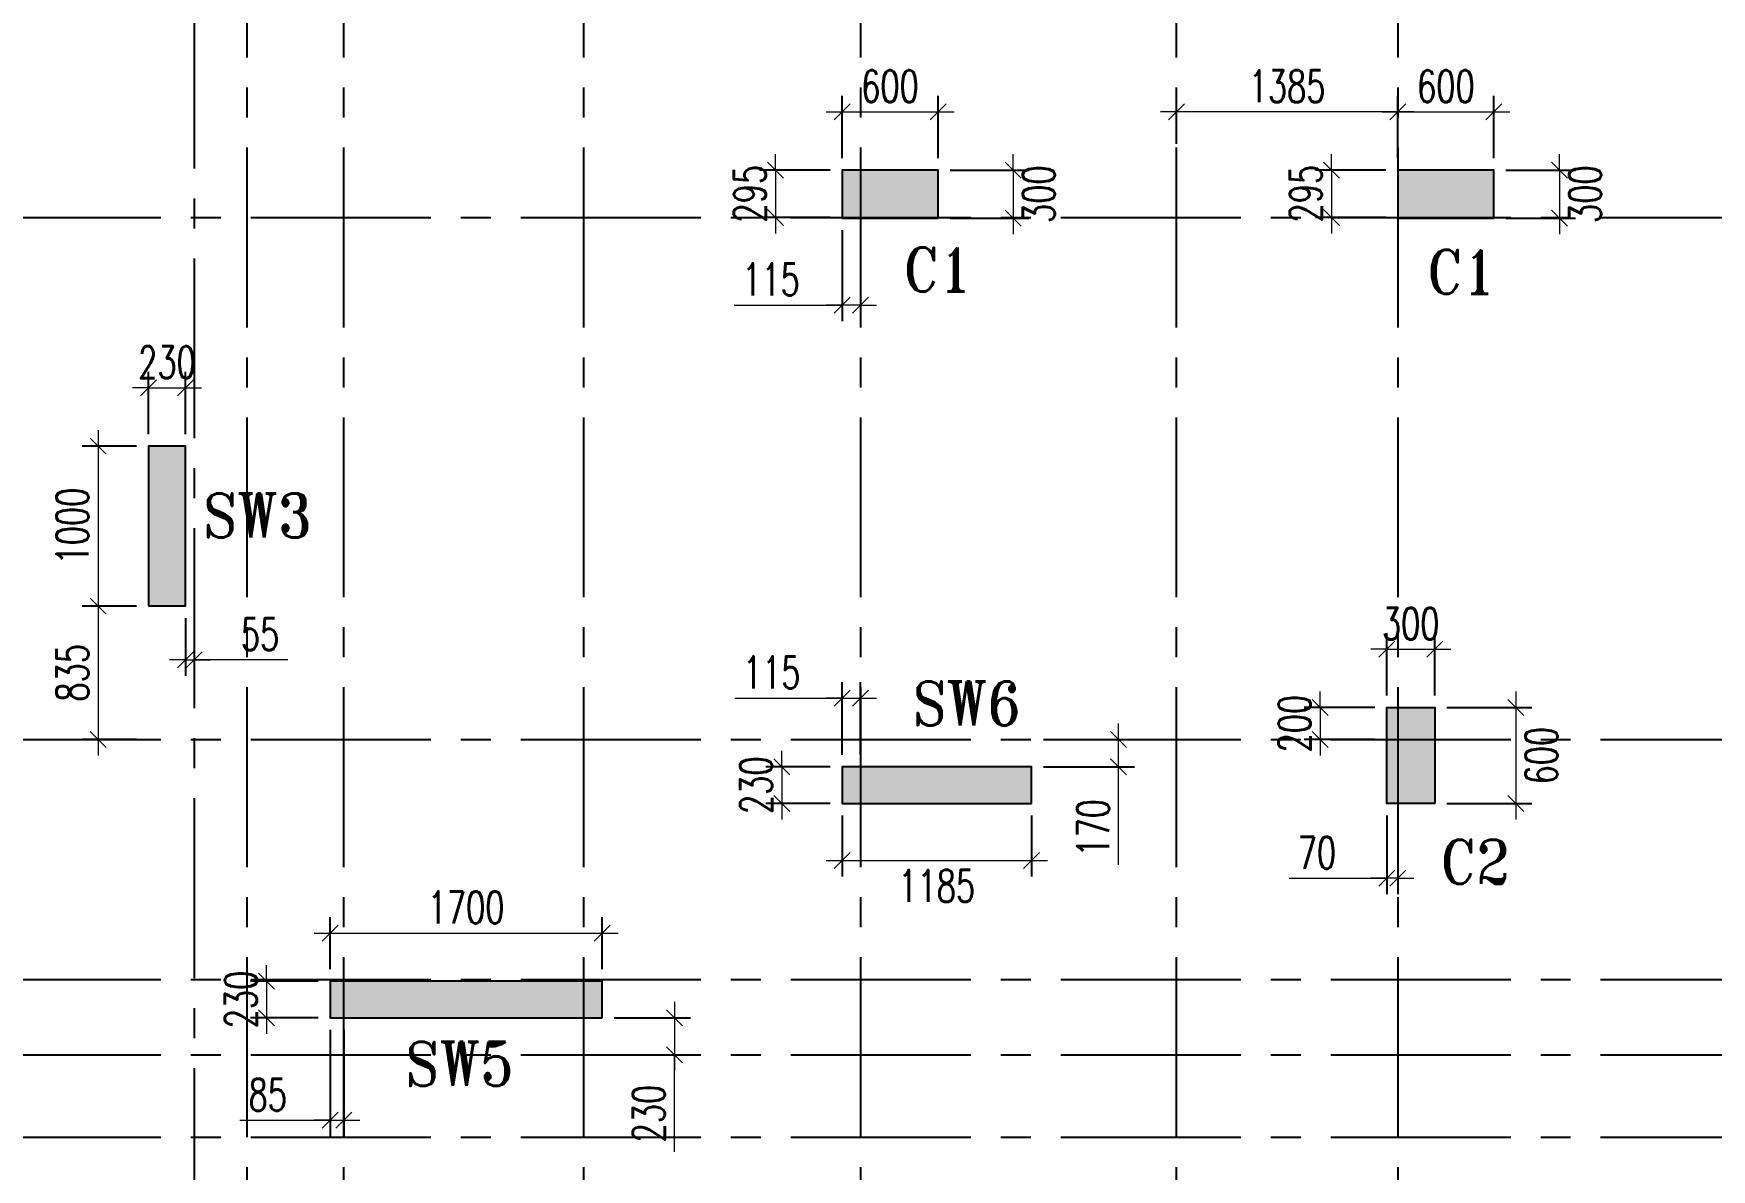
# Model space of a CAD drawing. Header units: millimetres. Extents: x 1363246 to 1691641, y -112430 to 78417.
# Drawn here: x 1382772 to 1393261, y -14061 to -6960 of the extents above; entities that cross this region are included whole.
import ezdxf

# ---------------------------------------------------------------- set-up
doc = ezdxf.new("R2010")
doc.units = ezdxf.units.MM
doc.header["$LTSCALE"] = 500
doc.header["$MEASUREMENT"] = 0
doc.header["$PDMODE"] = 34
for name, pattern in [('CONTINOUS', [0]), ('DASHDOT', [1, 0.5, -0.25, 0, -0.25]), ('Site$0$CENTER2', [1.125, 0.75, -0.125, 0.125, -0.125])]:
    doc.linetypes.add(name, pattern=pattern)
doc.layers.get('Defpoints').update_dxf_attribs({"lineweight": 0})
for name, color, linetype, lineweight in [('COL. NO.', 1, 'DASHDOT', 15), ('CUT OUT', 1, 'Continuous', 13), ('dim-M', 1, 'Continuous', 15), ('TOWER COL HATCH', 253, 'Continuous', 20)]:
    doc.layers.add(name, color=color, linetype=linetype, lineweight=lineweight)
for name, color, linetype in [('GLASS', 5, 'Continuous'), ('GRID', 7, 'Continuous'), ('TOWER AREA COLUMN.', 6, 'Continuous')]:
    doc.layers.add(name, color=color, linetype=linetype)
doc.styles.add('2MM', font='romans.shx', dxfattribs={"width": 0.7})
doc.styles.add('ROMANT', font='romant__.ttf', dxfattribs={"width": 0.9, "height": 600})
doc.dimstyles.new('RAJESH', dxfattribs={"dimtxt": 200, "dimasz": 180, "dimexe": 100, "dimexo": 250, "dimgap": 50, "dimtad": 2, "dimdec": 0, "dimzin": 1, "dimdsep": 46, "dimtxsty": '2MM', "dimblk": 'OBLIQUE', "dimcen": 0, "dimdle": 100, "dimclrd": 1, "dimclre": 1, "dimclrt": 3, "dimadec": 0, "dimazin": 0, "dimtfac": 1, "dimtdec": 0, "dimtix": 1, "dimtmove": 2, "dimatfit": 3, "dimfxl": 0, "dimtolj": 1, "dimlwd": -1, "dimarcsym": 0})

# ---------------------------------------------------------------- blocks, each defined once
blk = doc.blocks.new('EEE')
at = {"layer": 'GRID', "color": 16, "linetype": 'Site$0$CENTER2', "ltscale": 3}
for points in [[(1383253.9, 258923.2), (1383775.6, 258229.8), (1383775.6, 223711.9)], [(1384105.6, 258923.2), (1384105.6, 223711.9)], [(1384710.6, 258923.2), (1384710.6, 223711.9)], [(1386210.6, 258923.2), (1386210.6, 223711.9)], [(1387940.6, 258923.2), (1387940.6, 223711.9)], [(1389915.6, 258923.2), (1389915.6, 223711.9)], [(1391300.6, 258923.2), (1391300.6, 223711.9)], [(1363880.9, 250048.6), (1442964.5, 250048.6)], [(1363880.9, 246783.6), (1442964.5, 246783.6)], [(1363880.9, 245284), (1442964.5, 245284)], [(1363880.9, 244813.8), (1442964.5, 244813.8)], [(1363880.9, 244299), (1442964.5, 244299)]]:
    blk.add_lwpolyline(points, dxfattribs=at)
blk = doc.blocks.new('3tgra')
at = {"layer": 'TOWER COL HATCH'}
h = blk.add_hatch(color=253, dxfattribs=at)
h.dxf.hatch_style = 1
h.paths.add_polyline_path([(1388426, 89502), (1388426, 89802), (1387826, 89802), (1387826, 89502)])
h = blk.add_hatch(color=253, dxfattribs=at)
h.dxf.hatch_style = 1
h.paths.add_polyline_path([(1391901, 89502), (1391901, 89802), (1391301, 89802), (1391301, 89502)])
h = blk.add_hatch(color=253, dxfattribs=at)
h.dxf.hatch_style = 1
h.paths.add_polyline_path([(1383491, 87077), (1383721, 87077), (1383721, 88077), (1383491, 88077)])
h = blk.add_hatch(color=253, dxfattribs=at)
h.dxf.hatch_style = 1
h.paths.add_polyline_path([(1391531, 85842), (1391231, 85842), (1391231, 86442), (1391531, 86442)])
h = blk.add_hatch(color=253, dxfattribs=at)
h.dxf.hatch_style = 1
h.paths.add_polyline_path([(1389011, 85842), (1389011, 86072), (1387826, 86072), (1387826, 85842)])
h = blk.add_hatch(color=253, dxfattribs=at)
h.dxf.hatch_style = 1
h.paths.add_polyline_path([(1386326, 84502), (1386326, 84732), (1384626, 84732), (1384626, 84502)])
at = {"layer": 'TOWER AREA COLUMN.', "color": 4}
for points in [[(1388426, 89502), (1388426, 89802), (1387826, 89802), (1387826, 89502)], [(1391901, 89502), (1391901, 89802), (1391301, 89802), (1391301, 89502)], [(1383491, 87077), (1383721, 87077), (1383721, 88077), (1383491, 88077)], [(1391531, 85842), (1391231, 85842), (1391231, 86442), (1391531, 86442)], [(1389011, 85842), (1389011, 86072), (1387826, 86072), (1387826, 85842)], [(1386326, 84502), (1386326, 84732), (1384626, 84732), (1384626, 84502)]]:
    blk.add_lwpolyline(points, close=True, dxfattribs=at)
blk = doc.blocks.new('_Oblique')
at = {"color": 0, "linetype": 'ByBlock', "lineweight": -2}
blk.add_line((-0.5, -0.5), (0.5, 0.5), dxfattribs=at)
blk = doc.blocks.new('*D511')
at = {"layer": 'Defpoints', "color": 0, "ltscale": 100, "transparency": 16777216}
for p in [(1391531, -10809), (1391231, -11174), (1391531, -11174)]:
    blk.add_point(p, dxfattribs=at)
at = {"layer": 'dim-M', "color": 1, "lineweight": -2, "ltscale": 100, "transparency": 16777216}
for p, q in [((1391231, -11099), (1391231, -10709)), ((1391531, -11099), (1391531, -10709))]:
    blk.add_line(p, q, dxfattribs=at)
at = {"layer": 'dim-M', "color": 1, "ltscale": 100, "transparency": 16777216}
for p, q in [((1391231, -10809), (1391131, -10809)), ((1391231, -10809), (1391531, -10809)), ((1391531, -10809), (1391631, -10809))]:
    blk.add_line(p, q, dxfattribs=at)
at = {"layer": 'dim-M', "color": 1, "ltscale": 100, "transparency": 16777216, "xscale": 100, "yscale": 100, "zscale": 100}
blk.add_blockref('_Oblique', (1391231, -10809), dxfattribs=at)
at = {"layer": 'dim-M', "color": 1, "ltscale": 100, "transparency": 16777216, "xscale": 100, "yscale": 100, "zscale": 100, "rotation": 180}
blk.add_blockref('_Oblique', (1391531, -10809), dxfattribs=at)
at = {"layer": 'dim-M', "color": 3, "ltscale": 100, "transparency": 16777216, "insert": (1391381, -10649), "char_height": 200, "attachment_point": 5, "style": '2MM'}
blk.add_mtext('\\A1;300', dxfattribs=at)
blk = doc.blocks.new('*D512')
at = {"layer": 'Defpoints', "color": 0, "ltscale": 100, "transparency": 16777216}
for p in [(1391531, -11174), (1391531, -11774), (1392038, -11774)]:
    blk.add_point(p, dxfattribs=at)
at = {"layer": 'dim-M', "color": 1, "ltscale": 100, "transparency": 16777216}
blk.add_line((1392038, -11074), (1392038, -11874), dxfattribs=at)
at = {"layer": 'dim-M', "color": 1, "lineweight": -2, "ltscale": 100, "transparency": 16777216}
for p, q in [((1391606, -11174), (1392138, -11174)), ((1391606, -11774), (1392138, -11774))]:
    blk.add_line(p, q, dxfattribs=at)
at = {"layer": 'dim-M', "color": 1, "ltscale": 100, "transparency": 16777216, "xscale": 100, "yscale": 100, "zscale": 100}
for p, rotation in [((1392038, -11174), 90), ((1392038, -11774), 270)]:
    blk.add_blockref('_Oblique', p, dxfattribs=dict(at, rotation=rotation))
at = {"layer": 'dim-M', "color": 3, "ltscale": 100, "transparency": 16777216, "insert": (1392198, -11474), "char_height": 200, "attachment_point": 5, "rotation": 90, "style": '2MM'}
blk.add_mtext('\\A1;600', dxfattribs=at)
blk = doc.blocks.new('*D513')
at = {"layer": 'Defpoints', "color": 0, "ltscale": 100, "transparency": 16777216}
for p in [(1391231, -11174), (1390815, -11374), (1391231, -11374)]:
    blk.add_point(p, dxfattribs=at)
at = {"layer": 'dim-M', "color": 1, "ltscale": 100, "transparency": 16777216}
for p, q in [((1390815, -11174), (1390815, -11074)), ((1390815, -11174), (1390815, -11374)), ((1390815, -11374), (1390815, -11474))]:
    blk.add_line(p, q, dxfattribs=at)
at = {"layer": 'dim-M', "color": 1, "lineweight": -2, "ltscale": 100, "transparency": 16777216}
for p, q in [((1391156, -11174), (1390715, -11174)), ((1391156, -11374), (1390715, -11374))]:
    blk.add_line(p, q, dxfattribs=at)
at = {"layer": 'dim-M', "color": 1, "ltscale": 100, "transparency": 16777216, "xscale": 100, "yscale": 100, "zscale": 100}
for p, rotation in [((1390815, -11174), 270), ((1390815, -11374), 90)]:
    blk.add_blockref('_Oblique', p, dxfattribs=dict(at, rotation=rotation))
at = {"layer": 'dim-M', "color": 3, "ltscale": 100, "transparency": 16777216, "insert": (1390655, -11274), "char_height": 200, "attachment_point": 5, "rotation": 90, "style": '2MM'}
blk.add_mtext('\\A1;200', dxfattribs=at)
blk = doc.blocks.new('*D514')
at = {"layer": 'Defpoints', "color": 0, "ltscale": 100, "transparency": 16777216}
for p in [(1391231, -11774), (1391301, -11774), (1391231, -12241)]:
    blk.add_point(p, dxfattribs=at)
at = {"layer": 'dim-M', "color": 1, "lineweight": -2, "ltscale": 100, "transparency": 16777216}
for p, q in [((1391231, -11849), (1391231, -12341)), ((1391301, -11849), (1391301, -12341))]:
    blk.add_line(p, q, dxfattribs=at)
at = {"layer": 'dim-M', "color": 1, "ltscale": 100, "transparency": 16777216}
for p, q in [((1390622, -12241), (1391231, -12241)), ((1391231, -12241), (1391131, -12241)), ((1391301, -12241), (1391231, -12241)), ((1391301, -12241), (1391231, -12241)), ((1391301, -12241), (1391401, -12241))]:
    blk.add_line(p, q, dxfattribs=at)
at = {"layer": 'dim-M', "color": 1, "ltscale": 100, "transparency": 16777216, "xscale": 100, "yscale": 100, "zscale": 100}
blk.add_blockref('_Oblique', (1391231, -12241), dxfattribs=at)
at = {"layer": 'dim-M', "color": 1, "ltscale": 100, "transparency": 16777216, "xscale": 100, "yscale": 100, "zscale": 100, "rotation": 180}
blk.add_blockref('_Oblique', (1391301, -12241), dxfattribs=at)
at = {"layer": 'dim-M', "color": 3, "ltscale": 100, "transparency": 16777216, "insert": (1390795, -12081), "char_height": 200, "attachment_point": 5, "style": '2MM'}
blk.add_mtext('\\A1;70', dxfattribs=at)
blk = doc.blocks.new('*D423')
at = {"layer": 'Defpoints', "color": 0, "ltscale": 100, "transparency": 16777216}
for p in [(1388426, -7449), (1387826, -7814), (1388426, -7814)]:
    blk.add_point(p, dxfattribs=at)
at = {"layer": 'dim-M', "color": 1, "lineweight": -2, "ltscale": 100, "transparency": 16777216}
for p, q in [((1387826, -7739), (1387826, -7349)), ((1388426, -7739), (1388426, -7349))]:
    blk.add_line(p, q, dxfattribs=at)
at = {"layer": 'dim-M', "color": 1, "ltscale": 100, "transparency": 16777216}
blk.add_line((1387726, -7449), (1388526, -7449), dxfattribs=at)
at = {"layer": 'dim-M', "color": 1, "ltscale": 100, "transparency": 16777216, "xscale": 100, "yscale": 100, "zscale": 100, "rotation": 180}
blk.add_blockref('_Oblique', (1387826, -7449), dxfattribs=at)
at = {"layer": 'dim-M', "color": 1, "ltscale": 100, "transparency": 16777216, "xscale": 100, "yscale": 100, "zscale": 100}
blk.add_blockref('_Oblique', (1388426, -7449), dxfattribs=at)
at = {"layer": 'dim-M', "color": 3, "ltscale": 100, "transparency": 16777216, "insert": (1388126, -7289), "char_height": 200, "attachment_point": 5, "style": '2MM'}
blk.add_mtext('\\A1;600', dxfattribs=at)
blk = doc.blocks.new('*D424')
at = {"layer": 'Defpoints', "color": 0, "ltscale": 100, "transparency": 16777216}
for p in [(1388426, -7814), (1388426, -8114), (1388896, -8114)]:
    blk.add_point(p, dxfattribs=at)
at = {"layer": 'dim-M', "color": 1, "ltscale": 100, "transparency": 16777216}
for p, q in [((1388896, -7814), (1388896, -7714)), ((1388896, -7814), (1388896, -8114)), ((1388896, -8114), (1388896, -8214))]:
    blk.add_line(p, q, dxfattribs=at)
at = {"layer": 'dim-M', "color": 1, "lineweight": -2, "ltscale": 100, "transparency": 16777216}
for p, q in [((1388501, -7814), (1388996, -7814)), ((1388501, -8114), (1388996, -8114))]:
    blk.add_line(p, q, dxfattribs=at)
at = {"layer": 'dim-M', "color": 1, "ltscale": 100, "transparency": 16777216, "xscale": 100, "yscale": 100, "zscale": 100}
for p, rotation in [((1388896, -7814), 270), ((1388896, -8114), 90)]:
    blk.add_blockref('_Oblique', p, dxfattribs=dict(at, rotation=rotation))
at = {"layer": 'dim-M', "color": 3, "ltscale": 100, "transparency": 16777216, "insert": (1389056, -7964), "char_height": 200, "attachment_point": 5, "rotation": 90, "style": '2MM'}
blk.add_mtext('\\A1;300', dxfattribs=at)
blk = doc.blocks.new('*D425')
at = {"layer": 'Defpoints', "color": 0, "ltscale": 100, "transparency": 16777216}
for p in [(1387826, -7814), (1387410, -8109), (1387826, -8109)]:
    blk.add_point(p, dxfattribs=at)
at = {"layer": 'dim-M', "color": 1, "ltscale": 100, "transparency": 16777216}
for p, q in [((1387410, -7814), (1387410, -7714)), ((1387410, -7814), (1387410, -8109)), ((1387410, -8109), (1387410, -8209))]:
    blk.add_line(p, q, dxfattribs=at)
at = {"layer": 'dim-M', "color": 1, "lineweight": -2, "ltscale": 100, "transparency": 16777216}
for p, q in [((1387751, -7814), (1387310, -7814)), ((1387751, -8109), (1387310, -8109))]:
    blk.add_line(p, q, dxfattribs=at)
at = {"layer": 'dim-M', "color": 1, "ltscale": 100, "transparency": 16777216, "xscale": 100, "yscale": 100, "zscale": 100}
for p, rotation in [((1387410, -7814), 270), ((1387410, -8109), 90)]:
    blk.add_blockref('_Oblique', p, dxfattribs=dict(at, rotation=rotation))
at = {"layer": 'dim-M', "color": 3, "ltscale": 100, "transparency": 16777216, "insert": (1387250, -7961), "char_height": 200, "attachment_point": 5, "rotation": 90, "style": '2MM'}
blk.add_mtext('\\A1;295', dxfattribs=at)
blk = doc.blocks.new('*D426')
at = {"layer": 'Defpoints', "color": 0, "ltscale": 100, "transparency": 16777216}
for p in [(1387826, -8114), (1387941, -8114), (1387826, -8657)]:
    blk.add_point(p, dxfattribs=at)
at = {"layer": 'dim-M', "color": 1, "lineweight": -2, "ltscale": 100, "transparency": 16777216}
for p, q in [((1387826, -8189), (1387826, -8757)), ((1387941, -8189), (1387941, -8757))]:
    blk.add_line(p, q, dxfattribs=at)
at = {"layer": 'dim-M', "color": 1, "ltscale": 100, "transparency": 16777216}
for p, q in [((1387152, -8657), (1387826, -8657)), ((1387826, -8657), (1387726, -8657)), ((1387941, -8657), (1387826, -8657)), ((1387941, -8657), (1387826, -8657)), ((1387941, -8657), (1388041, -8657))]:
    blk.add_line(p, q, dxfattribs=at)
at = {"layer": 'dim-M', "color": 1, "ltscale": 100, "transparency": 16777216, "xscale": 100, "yscale": 100, "zscale": 100}
blk.add_blockref('_Oblique', (1387826, -8657), dxfattribs=at)
at = {"layer": 'dim-M', "color": 1, "ltscale": 100, "transparency": 16777216, "xscale": 100, "yscale": 100, "zscale": 100, "rotation": 180}
blk.add_blockref('_Oblique', (1387941, -8657), dxfattribs=at)
at = {"layer": 'dim-M', "color": 3, "ltscale": 100, "transparency": 16777216, "insert": (1387382, -8497), "char_height": 200, "attachment_point": 5, "style": '2MM'}
blk.add_mtext('\\A1;115', dxfattribs=at)
blk = doc.blocks.new('*D427')
at = {"layer": 'Defpoints', "color": 0, "ltscale": 100, "transparency": 16777216}
for p in [(1391901, -7449), (1391301, -7814), (1391901, -7814)]:
    blk.add_point(p, dxfattribs=at)
at = {"layer": 'dim-M', "color": 1, "lineweight": -2, "ltscale": 100, "transparency": 16777216}
for p, q in [((1391301, -7739), (1391301, -7349)), ((1391901, -7739), (1391901, -7349))]:
    blk.add_line(p, q, dxfattribs=at)
at = {"layer": 'dim-M', "color": 1, "ltscale": 100, "transparency": 16777216}
blk.add_line((1391201, -7449), (1392001, -7449), dxfattribs=at)
at = {"layer": 'dim-M', "color": 1, "ltscale": 100, "transparency": 16777216, "xscale": 100, "yscale": 100, "zscale": 100, "rotation": 180}
blk.add_blockref('_Oblique', (1391301, -7449), dxfattribs=at)
at = {"layer": 'dim-M', "color": 1, "ltscale": 100, "transparency": 16777216, "xscale": 100, "yscale": 100, "zscale": 100}
blk.add_blockref('_Oblique', (1391901, -7449), dxfattribs=at)
at = {"layer": 'dim-M', "color": 3, "ltscale": 100, "transparency": 16777216, "insert": (1391601, -7289), "char_height": 200, "attachment_point": 5, "style": '2MM'}
blk.add_mtext('\\A1;600', dxfattribs=at)
blk = doc.blocks.new('*D428')
at = {"layer": 'Defpoints', "color": 0, "ltscale": 100, "transparency": 16777216}
for p in [(1391901, -7814), (1391901, -8114), (1392311, -8114)]:
    blk.add_point(p, dxfattribs=at)
at = {"layer": 'dim-M', "color": 1, "ltscale": 100, "transparency": 16777216}
for p, q in [((1392311, -7814), (1392311, -7714)), ((1392311, -7814), (1392311, -8114)), ((1392311, -8114), (1392311, -8214))]:
    blk.add_line(p, q, dxfattribs=at)
at = {"layer": 'dim-M', "color": 1, "lineweight": -2, "ltscale": 100, "transparency": 16777216}
for p, q in [((1391976, -7814), (1392411, -7814)), ((1391976, -8114), (1392411, -8114))]:
    blk.add_line(p, q, dxfattribs=at)
at = {"layer": 'dim-M', "color": 1, "ltscale": 100, "transparency": 16777216, "xscale": 100, "yscale": 100, "zscale": 100}
for p, rotation in [((1392311, -7814), 270), ((1392311, -8114), 90)]:
    blk.add_blockref('_Oblique', p, dxfattribs=dict(at, rotation=rotation))
at = {"layer": 'dim-M', "color": 3, "ltscale": 100, "transparency": 16777216, "insert": (1392471, -7964), "char_height": 200, "attachment_point": 5, "rotation": 90, "style": '2MM'}
blk.add_mtext('\\A1;300', dxfattribs=at)
blk = doc.blocks.new('*D429')
at = {"layer": 'Defpoints', "color": 0, "ltscale": 100, "transparency": 16777216}
for p in [(1391301, -7814), (1390885, -8109), (1391301, -8109)]:
    blk.add_point(p, dxfattribs=at)
at = {"layer": 'dim-M', "color": 1, "ltscale": 100, "transparency": 16777216}
for p, q in [((1390885, -7814), (1390885, -7714)), ((1390885, -7814), (1390885, -8109)), ((1390885, -8109), (1390885, -8209))]:
    blk.add_line(p, q, dxfattribs=at)
at = {"layer": 'dim-M', "color": 1, "lineweight": -2, "ltscale": 100, "transparency": 16777216}
for p, q in [((1391226, -7814), (1390785, -7814)), ((1391226, -8109), (1390785, -8109))]:
    blk.add_line(p, q, dxfattribs=at)
at = {"layer": 'dim-M', "color": 1, "ltscale": 100, "transparency": 16777216, "xscale": 100, "yscale": 100, "zscale": 100}
for p, rotation in [((1390885, -7814), 270), ((1390885, -8109), 90)]:
    blk.add_blockref('_Oblique', p, dxfattribs=dict(at, rotation=rotation))
at = {"layer": 'dim-M', "color": 3, "ltscale": 100, "transparency": 16777216, "insert": (1390725, -7961), "char_height": 200, "attachment_point": 5, "rotation": 90, "style": '2MM'}
blk.add_mtext('\\A1;295', dxfattribs=at)
blk = doc.blocks.new('*D430')
at = {"layer": 'Defpoints', "color": 0, "ltscale": 100, "transparency": 16777216}
for p in [(1389916, -7449), (1389916, -7724), (1391301, -7814)]:
    blk.add_point(p, dxfattribs=at)
at = {"layer": 'dim-M', "color": 1, "lineweight": -2, "ltscale": 100, "transparency": 16777216}
for p, q in [((1389916, -7649), (1389916, -7349)), ((1391301, -7739), (1391301, -7349))]:
    blk.add_line(p, q, dxfattribs=at)
at = {"layer": 'dim-M', "color": 1, "ltscale": 100, "transparency": 16777216}
blk.add_line((1391401, -7449), (1389816, -7449), dxfattribs=at)
at = {"layer": 'dim-M', "color": 1, "ltscale": 100, "transparency": 16777216, "xscale": 100, "yscale": 100, "zscale": 100, "rotation": 180}
blk.add_blockref('_Oblique', (1389916, -7449), dxfattribs=at)
at = {"layer": 'dim-M', "color": 1, "ltscale": 100, "transparency": 16777216, "xscale": 100, "yscale": 100, "zscale": 100}
blk.add_blockref('_Oblique', (1391301, -7449), dxfattribs=at)
at = {"layer": 'dim-M', "color": 3, "ltscale": 100, "transparency": 16777216, "insert": (1390608, -7289), "char_height": 200, "attachment_point": 5, "style": '2MM'}
blk.add_mtext('\\A1;1385', dxfattribs=at)
blk = doc.blocks.new('*D443')
at = {"layer": 'Defpoints', "color": 0, "ltscale": 100, "transparency": 16777216}
for p in [(1383721, -9175), (1383491, -9539), (1383721, -9539)]:
    blk.add_point(p, dxfattribs=at)
at = {"layer": 'dim-M', "color": 1, "lineweight": -2, "ltscale": 100, "transparency": 16777216}
for p, q in [((1383491, -9464), (1383491, -9075)), ((1383721, -9464), (1383721, -9075))]:
    blk.add_line(p, q, dxfattribs=at)
at = {"layer": 'dim-M', "color": 1, "ltscale": 100, "transparency": 16777216}
for p, q in [((1383491, -9175), (1383391, -9175)), ((1383491, -9175), (1383721, -9175)), ((1383721, -9175), (1383821, -9175))]:
    blk.add_line(p, q, dxfattribs=at)
at = {"layer": 'dim-M', "color": 1, "ltscale": 100, "transparency": 16777216, "xscale": 100, "yscale": 100, "zscale": 100}
blk.add_blockref('_Oblique', (1383491, -9175), dxfattribs=at)
at = {"layer": 'dim-M', "color": 1, "ltscale": 100, "transparency": 16777216, "xscale": 100, "yscale": 100, "zscale": 100, "rotation": 180}
blk.add_blockref('_Oblique', (1383721, -9175), dxfattribs=at)
at = {"layer": 'dim-M', "color": 3, "ltscale": 100, "transparency": 16777216, "insert": (1383606, -9015), "char_height": 200, "attachment_point": 5, "style": '2MM'}
blk.add_mtext('\\A1;230', dxfattribs=at)
blk = doc.blocks.new('*D444')
at = {"layer": 'Defpoints', "color": 0, "ltscale": 100, "transparency": 16777216}
for p in [(1383491, -9539), (1383175, -10539), (1383491, -10539)]:
    blk.add_point(p, dxfattribs=at)
at = {"layer": 'dim-M', "color": 1, "ltscale": 100, "transparency": 16777216}
blk.add_line((1383175, -9439), (1383175, -10639), dxfattribs=at)
at = {"layer": 'dim-M', "color": 1, "lineweight": -2, "ltscale": 100, "transparency": 16777216}
for p, q in [((1383416, -9539), (1383075, -9539)), ((1383416, -10539), (1383075, -10539))]:
    blk.add_line(p, q, dxfattribs=at)
at = {"layer": 'dim-M', "color": 1, "ltscale": 100, "transparency": 16777216, "xscale": 100, "yscale": 100, "zscale": 100}
for p, rotation in [((1383175, -9539), 90), ((1383175, -10539), 270)]:
    blk.add_blockref('_Oblique', p, dxfattribs=dict(at, rotation=rotation))
at = {"layer": 'dim-M', "color": 3, "ltscale": 100, "transparency": 16777216, "insert": (1383015, -10039), "char_height": 200, "attachment_point": 5, "rotation": 90, "style": '2MM'}
blk.add_mtext('\\A1;1000', dxfattribs=at)
blk = doc.blocks.new('*D445')
at = {"layer": 'Defpoints', "color": 0, "ltscale": 100, "transparency": 16777216}
for p in [(1383721, -10539), (1383776, -10539), (1383776, -10875)]:
    blk.add_point(p, dxfattribs=at)
at = {"layer": 'dim-M', "color": 1, "lineweight": -2, "ltscale": 100, "transparency": 16777216}
for p, q in [((1383721, -10614), (1383721, -10975)), ((1383776, -10614), (1383776, -10975))]:
    blk.add_line(p, q, dxfattribs=at)
at = {"layer": 'dim-M', "color": 1, "ltscale": 100, "transparency": 16777216}
for p, q in [((1383721, -10875), (1383621, -10875)), ((1383721, -10875), (1383776, -10875)), ((1383721, -10875), (1383776, -10875)), ((1383776, -10875), (1383876, -10875)), ((1384362, -10875), (1383776, -10875))]:
    blk.add_line(p, q, dxfattribs=at)
at = {"layer": 'dim-M', "color": 1, "ltscale": 100, "transparency": 16777216, "xscale": 100, "yscale": 100, "zscale": 100}
blk.add_blockref('_Oblique', (1383721, -10875), dxfattribs=at)
at = {"layer": 'dim-M', "color": 1, "ltscale": 100, "transparency": 16777216, "xscale": 100, "yscale": 100, "zscale": 100, "rotation": 180}
blk.add_blockref('_Oblique', (1383776, -10875), dxfattribs=at)
at = {"layer": 'dim-M', "color": 3, "ltscale": 100, "transparency": 16777216, "insert": (1384188, -10715), "char_height": 200, "attachment_point": 5, "style": '2MM'}
blk.add_mtext('\\A1;55', dxfattribs=at)
blk = doc.blocks.new('*D446')
at = {"layer": 'Defpoints', "color": 0, "ltscale": 100, "transparency": 16777216}
for p in [(1383491, -10539), (1383175, -11374), (1383491, -11374)]:
    blk.add_point(p, dxfattribs=at)
at = {"layer": 'dim-M', "color": 1, "ltscale": 100, "transparency": 16777216}
blk.add_line((1383175, -10439), (1383175, -11474), dxfattribs=at)
at = {"layer": 'dim-M', "color": 1, "lineweight": -2, "ltscale": 100, "transparency": 16777216}
for p, q in [((1383416, -10539), (1383075, -10539)), ((1383416, -11374), (1383075, -11374))]:
    blk.add_line(p, q, dxfattribs=at)
at = {"layer": 'dim-M', "color": 1, "ltscale": 100, "transparency": 16777216, "xscale": 100, "yscale": 100, "zscale": 100}
for p, rotation in [((1383175, -10539), 90), ((1383175, -11374), 270)]:
    blk.add_blockref('_Oblique', p, dxfattribs=dict(at, rotation=rotation))
at = {"layer": 'dim-M', "color": 3, "ltscale": 100, "transparency": 16777216, "insert": (1383015, -10956), "char_height": 200, "attachment_point": 5, "rotation": 90, "style": '2MM'}
blk.add_mtext('\\A1;835', dxfattribs=at)
blk = doc.blocks.new('*D451')
at = {"layer": 'Defpoints', "color": 0, "ltscale": 100, "transparency": 16777216}
for p in [(1387826, -11544), (1387449, -11774), (1387826, -11774)]:
    blk.add_point(p, dxfattribs=at)
at = {"layer": 'dim-M', "color": 1, "ltscale": 100, "transparency": 16777216}
for p, q in [((1387449, -11544), (1387449, -11444)), ((1387449, -11544), (1387449, -11774)), ((1387449, -11774), (1387449, -11874))]:
    blk.add_line(p, q, dxfattribs=at)
at = {"layer": 'dim-M', "color": 1, "lineweight": -2, "ltscale": 100, "transparency": 16777216}
for p, q in [((1387751, -11544), (1387349, -11544)), ((1387751, -11774), (1387349, -11774))]:
    blk.add_line(p, q, dxfattribs=at)
at = {"layer": 'dim-M', "color": 1, "ltscale": 100, "transparency": 16777216, "xscale": 100, "yscale": 100, "zscale": 100}
for p, rotation in [((1387449, -11544), 270), ((1387449, -11774), 90)]:
    blk.add_blockref('_Oblique', p, dxfattribs=dict(at, rotation=rotation))
at = {"layer": 'dim-M', "color": 3, "ltscale": 100, "transparency": 16777216, "insert": (1387289, -11659), "char_height": 200, "attachment_point": 5, "rotation": 90, "style": '2MM'}
blk.add_mtext('\\A1;230', dxfattribs=at)
blk = doc.blocks.new('*D452')
at = {"layer": 'Defpoints', "color": 0, "ltscale": 100, "transparency": 16777216}
for p in [(1387941, -11114), (1387826, -11544), (1387941, -11544)]:
    blk.add_point(p, dxfattribs=at)
at = {"layer": 'dim-M', "color": 1, "ltscale": 100, "transparency": 16777216}
for p, q in [((1387156, -11114), (1387826, -11114)), ((1387826, -11114), (1387726, -11114)), ((1387826, -11114), (1387941, -11114)), ((1387826, -11114), (1387941, -11114)), ((1387941, -11114), (1388041, -11114))]:
    blk.add_line(p, q, dxfattribs=at)
at = {"layer": 'dim-M', "color": 1, "lineweight": -2, "ltscale": 100, "transparency": 16777216}
for p, q in [((1387826, -11469), (1387826, -11014)), ((1387941, -11469), (1387941, -11014))]:
    blk.add_line(p, q, dxfattribs=at)
at = {"layer": 'dim-M', "color": 1, "ltscale": 100, "transparency": 16777216, "xscale": 100, "yscale": 100, "zscale": 100}
blk.add_blockref('_Oblique', (1387826, -11114), dxfattribs=at)
at = {"layer": 'dim-M', "color": 1, "ltscale": 100, "transparency": 16777216, "xscale": 100, "yscale": 100, "zscale": 100, "rotation": 180}
blk.add_blockref('_Oblique', (1387941, -11114), dxfattribs=at)
at = {"layer": 'dim-M', "color": 3, "ltscale": 100, "transparency": 16777216, "insert": (1387386, -10954), "char_height": 200, "attachment_point": 5, "style": '2MM'}
blk.add_mtext('\\A1;115', dxfattribs=at)
blk = doc.blocks.new('*D453')
at = {"layer": 'Defpoints', "color": 0, "ltscale": 100, "transparency": 16777216}
for p in [(1389011, -11374), (1389555, -11374), (1389011, -11544)]:
    blk.add_point(p, dxfattribs=at)
at = {"layer": 'dim-M', "color": 1, "ltscale": 100, "transparency": 16777216}
for p, q in [((1389555, -11644), (1389555, -11274)), ((1389555, -12156), (1389555, -11544))]:
    blk.add_line(p, q, dxfattribs=at)
at = {"layer": 'dim-M', "color": 1, "lineweight": -2, "ltscale": 100, "transparency": 16777216}
for p, q in [((1389086, -11374), (1389655, -11374)), ((1389086, -11544), (1389655, -11544))]:
    blk.add_line(p, q, dxfattribs=at)
at = {"layer": 'dim-M', "color": 1, "ltscale": 100, "transparency": 16777216, "xscale": 100, "yscale": 100, "zscale": 100}
for p, rotation in [((1389555, -11374), 90), ((1389555, -11544), 270)]:
    blk.add_blockref('_Oblique', p, dxfattribs=dict(at, rotation=rotation))
at = {"layer": 'dim-M', "color": 3, "ltscale": 100, "transparency": 16777216, "insert": (1389395, -11926), "char_height": 200, "attachment_point": 5, "rotation": 90, "style": '2MM'}
blk.add_mtext('\\A1;170', dxfattribs=at)
blk = doc.blocks.new('*D454')
at = {"layer": 'Defpoints', "color": 0, "ltscale": 100, "transparency": 16777216}
for p in [(1387826, -11774), (1389011, -11774), (1389011, -12129)]:
    blk.add_point(p, dxfattribs=at)
at = {"layer": 'dim-M', "color": 1, "lineweight": -2, "ltscale": 100, "transparency": 16777216}
for p, q in [((1387826, -11849), (1387826, -12229)), ((1389011, -11849), (1389011, -12229))]:
    blk.add_line(p, q, dxfattribs=at)
at = {"layer": 'dim-M', "color": 1, "ltscale": 100, "transparency": 16777216}
blk.add_line((1387726, -12129), (1389111, -12129), dxfattribs=at)
at = {"layer": 'dim-M', "color": 1, "ltscale": 100, "transparency": 16777216, "xscale": 100, "yscale": 100, "zscale": 100, "rotation": 180}
blk.add_blockref('_Oblique', (1387826, -12129), dxfattribs=at)
at = {"layer": 'dim-M', "color": 1, "ltscale": 100, "transparency": 16777216, "xscale": 100, "yscale": 100, "zscale": 100}
blk.add_blockref('_Oblique', (1389011, -12129), dxfattribs=at)
at = {"layer": 'dim-M', "color": 3, "ltscale": 100, "transparency": 16777216, "insert": (1388418, -12289), "char_height": 200, "attachment_point": 5, "style": '2MM'}
blk.add_mtext('\\A1;1185', dxfattribs=at)
blk = doc.blocks.new('*D459')
at = {"layer": 'Defpoints', "color": 0, "ltscale": 100, "transparency": 16777216}
for p in [(1384626, -12884), (1384228, -13114), (1384626, -13114)]:
    blk.add_point(p, dxfattribs=at)
at = {"layer": 'dim-M', "color": 1, "ltscale": 100, "transparency": 16777216}
for p, q in [((1384228, -12884), (1384228, -12784)), ((1384228, -12884), (1384228, -13114)), ((1384228, -13114), (1384228, -13214))]:
    blk.add_line(p, q, dxfattribs=at)
at = {"layer": 'dim-M', "color": 1, "lineweight": -2, "ltscale": 100, "transparency": 16777216}
for p, q in [((1384551, -12884), (1384128, -12884)), ((1384551, -13114), (1384128, -13114))]:
    blk.add_line(p, q, dxfattribs=at)
at = {"layer": 'dim-M', "color": 1, "ltscale": 100, "transparency": 16777216, "xscale": 100, "yscale": 100, "zscale": 100}
for p, rotation in [((1384228, -12884), 270), ((1384228, -13114), 90)]:
    blk.add_blockref('_Oblique', p, dxfattribs=dict(at, rotation=rotation))
at = {"layer": 'dim-M', "color": 3, "ltscale": 100, "transparency": 16777216, "insert": (1384068, -12999), "char_height": 200, "attachment_point": 5, "rotation": 90, "style": '2MM'}
blk.add_mtext('\\A1;230', dxfattribs=at)
blk = doc.blocks.new('*D460')
at = {"layer": 'Defpoints', "color": 0, "ltscale": 100, "transparency": 16777216}
for p in [(1386326, -12583), (1384626, -12884), (1386326, -12884)]:
    blk.add_point(p, dxfattribs=at)
at = {"layer": 'dim-M', "color": 1, "ltscale": 100, "transparency": 16777216}
blk.add_line((1384526, -12583), (1386426, -12583), dxfattribs=at)
at = {"layer": 'dim-M', "color": 1, "lineweight": -2, "ltscale": 100, "transparency": 16777216}
for p, q in [((1384626, -12809), (1384626, -12483)), ((1386326, -12809), (1386326, -12483))]:
    blk.add_line(p, q, dxfattribs=at)
at = {"layer": 'dim-M', "color": 1, "ltscale": 100, "transparency": 16777216, "xscale": 100, "yscale": 100, "zscale": 100, "rotation": 180}
blk.add_blockref('_Oblique', (1384626, -12583), dxfattribs=at)
at = {"layer": 'dim-M', "color": 1, "ltscale": 100, "transparency": 16777216, "xscale": 100, "yscale": 100, "zscale": 100}
blk.add_blockref('_Oblique', (1386326, -12583), dxfattribs=at)
at = {"layer": 'dim-M', "color": 3, "ltscale": 100, "transparency": 16777216, "insert": (1385476, -12423), "char_height": 200, "attachment_point": 5, "style": '2MM'}
blk.add_mtext('\\A1;1700', dxfattribs=at)
blk = doc.blocks.new('*D461')
at = {"layer": 'Defpoints', "color": 0, "ltscale": 100, "transparency": 16777216}
for p in [(1384626, -13114), (1384711, -13114), (1384711, -13754)]:
    blk.add_point(p, dxfattribs=at)
at = {"layer": 'dim-M', "color": 1, "lineweight": -2, "ltscale": 100, "transparency": 16777216}
for p, q in [((1384626, -13189), (1384626, -13854)), ((1384711, -13189), (1384711, -13854))]:
    blk.add_line(p, q, dxfattribs=at)
at = {"layer": 'dim-M', "color": 1, "ltscale": 100, "transparency": 16777216}
for p, q in [((1384062, -13754), (1384626, -13754)), ((1384626, -13754), (1384526, -13754)), ((1384626, -13754), (1384711, -13754)), ((1384626, -13754), (1384711, -13754)), ((1384711, -13754), (1384811, -13754))]:
    blk.add_line(p, q, dxfattribs=at)
at = {"layer": 'dim-M', "color": 1, "ltscale": 100, "transparency": 16777216, "xscale": 100, "yscale": 100, "zscale": 100}
blk.add_blockref('_Oblique', (1384626, -13754), dxfattribs=at)
at = {"layer": 'dim-M', "color": 1, "ltscale": 100, "transparency": 16777216, "xscale": 100, "yscale": 100, "zscale": 100, "rotation": 180}
blk.add_blockref('_Oblique', (1384711, -13754), dxfattribs=at)
at = {"layer": 'dim-M', "color": 3, "ltscale": 100, "transparency": 16777216, "insert": (1384236, -13594), "char_height": 200, "attachment_point": 5, "style": '2MM'}
blk.add_mtext('\\A1;85', dxfattribs=at)
blk = doc.blocks.new('*D462')
at = {"layer": 'Defpoints', "color": 0, "ltscale": 100, "transparency": 16777216}
for p in [(1386326, -13114), (1386326, -13344), (1386778, -13344)]:
    blk.add_point(p, dxfattribs=at)
at = {"layer": 'dim-M', "color": 1, "ltscale": 100, "transparency": 16777216}
for p, q in [((1386778, -13014), (1386778, -13444)), ((1386778, -13952), (1386778, -13344))]:
    blk.add_line(p, q, dxfattribs=at)
at = {"layer": 'dim-M', "color": 1, "lineweight": -2, "ltscale": 100, "transparency": 16777216}
for p, q in [((1386401, -13114), (1386878, -13114)), ((1386401, -13344), (1386878, -13344))]:
    blk.add_line(p, q, dxfattribs=at)
at = {"layer": 'dim-M', "color": 1, "ltscale": 100, "transparency": 16777216, "xscale": 100, "yscale": 100, "zscale": 100}
for p, rotation in [((1386778, -13114), 90), ((1386778, -13344), 270)]:
    blk.add_blockref('_Oblique', p, dxfattribs=dict(at, rotation=rotation))
at = {"layer": 'dim-M', "color": 3, "ltscale": 100, "transparency": 16777216, "insert": (1386618, -13712), "char_height": 200, "attachment_point": 5, "rotation": 90, "style": '2MM'}
blk.add_mtext('\\A1;230', dxfattribs=at)

msp = doc.modelspace()

# ---------------------------------------------------------------- block references
at = {"layer": 'CUT OUT', "color": 4}
msp.add_blockref('3tgra', (0, -97615.5), dxfattribs=at)
at = {"layer": 'GLASS', "color": 4}
msp.add_blockref('EEE', (0, -258157.5), dxfattribs=at)

# ---------------------------------------------------------------- texts
at = {"layer": 'COL. NO.', "color": 4, "linetype": 'CONTINOUS', "style": 'ROMANT', "width": 0.9}
for s, p in [('C1', (1388209.1, -8573, 0)), ('C1', (1391483.6, -8586.9, 0)), ('C2', (1391566.6, -12275.3, 0))]:
    msp.add_text(s, height=275, dxfattribs=at).set_placement(p)
at = {"layer": 'COL. NO.', "color": 7, "linetype": 'CONTINOUS', "style": 'ROMANT', "width": 0.9}
for s, p in [('SW3', (1383832.6, -10110, 0)), ('SW6', (1388267.3, -11285.2, 0)), ('SW5', (1385096.4, -13538.8, 0))]:
    msp.add_text(s, height=275, dxfattribs=at).set_placement(p)

# ---------------------------------------------------------------- dimensions: what is measured, and where the dimension line sits
at = {"layer": 'dim-M', "ltscale": 100}
for base, p1, p2, picture, middle in [((1388425.6, -7449.4), (1387825.6, -7813.8), (1388425.6, -7813.8), '*D423', (1388125.6, -7289.4)), ((1389915.6, -7449.4), (1391300.6, -7813.8), (1389915.6, -7724.3), '*D430', (1390608.1, -7289.4)), ((1391900.6, -7449.4), (1391300.6, -7813.8), (1391900.6, -7813.8), '*D427', (1391600.6, -7289.4)), ((1383720.6, -9174.5), (1383490.6, -9538.9), (1383720.6, -9538.9), '*D443', (1383605.6, -9014.5)), ((1391530.6, -10809.4), (1391230.6, -11173.8), (1391530.6, -11173.8), '*D511', (1391380.6, -10649.4)), ((1389010.6, -12128.6), (1387825.6, -11773.8), (1389010.6, -11773.8), '*D454', (1388418.1, -12288.6)), ((1386325.6, -12583.4), (1384625.6, -12883.9), (1386325.6, -12883.9), '*D460', (1385475.6, -12423.4))]:
    dim = msp.add_linear_dim(base=base, p1=p1, p2=p2, dimstyle='RAJESH', override={"dimasz": 100, "dimexo": 75, "dimgap": 60, "dimtmove": 1}, dxfattribs=at)
    dim.commit()
    dim.dimension.update_dxf_attribs({"geometry": picture, "text_midpoint": middle})
for base, p1, p2, picture, middle in [((1387410.1, -8108.9), (1387825.6, -7813.8), (1387825.6, -8108.9), '*D425', (1387250.1, -7961.3)), ((1388896.3, -8113.8), (1388425.6, -7813.8), (1388425.6, -8113.8), '*D424', (1389056.3, -7963.8)), ((1390885.1, -8108.9), (1391300.6, -7813.8), (1391300.6, -8108.9), '*D429', (1390725.1, -7961.3)), ((1392311.4, -8113.8), (1391900.6, -7813.8), (1391900.6, -8113.8), '*D428', (1392471.4, -7963.8)), ((1383175.1, -10538.9), (1383490.6, -9538.9), (1383490.6, -10538.9), '*D444', (1383015.1, -10038.9)), ((1383175.1, -11373.9), (1383490.6, -10538.9), (1383490.6, -11373.9), '*D446', (1383015.1, -10956.4)), ((1390815.1, -11373.9), (1391230.6, -11173.8), (1391230.6, -11373.9), '*D513', (1390655.1, -11273.8)), ((1392038.3, -11773.8), (1391530.6, -11173.8), (1391530.6, -11773.8), '*D512', (1392198.3, -11473.8)), ((1387448.6, -11773.8), (1387825.6, -11543.8), (1387825.6, -11773.8), '*D451', (1387288.6, -11658.8)), ((1384227.9, -13113.9), (1384625.6, -12883.9), (1384625.6, -13113.9), '*D459', (1384067.9, -12998.9))]:
    dim = msp.add_linear_dim(base=base, p1=p1, p2=p2, angle=90, dimstyle='RAJESH', override={"dimasz": 100, "dimexo": 75, "dimgap": 60, "dimtmove": 1}, dxfattribs=at)
    dim.commit()
    dim.dimension.update_dxf_attribs({"geometry": picture, "text_midpoint": middle})
for base, p1, p2, picture, middle in [((1387825.6, -8657.4), (1387940.6, -8113.8), (1387825.6, -8113.8), '*D426', (1387381.6, -8632.3)), ((1383775.6, -10875.1), (1383720.6, -10538.9), (1383775.6, -10538.9), '*D445', (1384188.2, -10845.2)), ((1387940.6, -11114.2), (1387825.6, -11543.8), (1387940.6, -11543.8), '*D452', (1387385.7, -11054.2)), ((1391230.6, -12241), (1391300.6, -11773.8), (1391230.6, -11773.8), '*D514', (1390795.3, -12121.2)), ((1384710.6, -13753.8), (1384625.6, -13113.9), (1384710.6, -13113.9), '*D461', (1384235.5, -13642.7))]:
    dim = msp.add_linear_dim(base=base, p1=p1, p2=p2, dimstyle='RAJESH', override={"dimasz": 100, "dimexo": 75, "dimgap": 60, "dimtmove": 1}, dxfattribs=at)
    dim.commit()
    dim.dimension.update_dxf_attribs({"geometry": picture, "text_midpoint": middle, "dimtype": 160})
for base, p1, p2, picture, middle in [((1389555.1, -11373.9), (1389010.6, -11543.8), (1389010.6, -11373.9), '*D453', (1389615.1, -11926.4)), ((1386778.5, -13343.8), (1386325.6, -13113.9), (1386325.6, -13343.8), '*D462', (1386938.5, -13712))]:
    dim = msp.add_linear_dim(base=base, p1=p1, p2=p2, angle=90, dimstyle='RAJESH', override={"dimasz": 100, "dimexo": 75, "dimgap": 60, "dimtmove": 1}, dxfattribs=at)
    dim.commit()
    dim.dimension.update_dxf_attribs({"geometry": picture, "text_midpoint": middle, "dimtype": 160})

doc.saveas('drawing.dxf')
